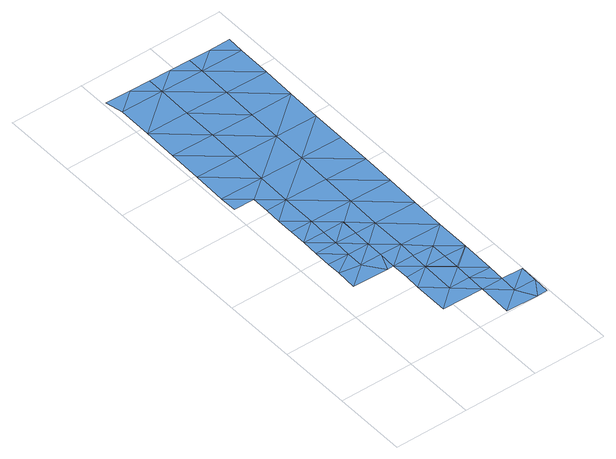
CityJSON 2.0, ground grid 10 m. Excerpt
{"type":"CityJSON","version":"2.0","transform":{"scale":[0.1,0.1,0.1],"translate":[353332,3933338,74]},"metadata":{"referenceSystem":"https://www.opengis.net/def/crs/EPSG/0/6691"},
"CityObjects":{
"waterbody1":{"type":"WaterBody","attributes":{"name":"3","class":"1140","function":"1","WaterBodyRiverFloodingRiskAttribute.description":"2","WaterBodyRiverFloodingRiskAttribute.rankOrg":"3","WaterBodyRiverFloodingRiskAttribute.adminType":"2","WaterBodyRiverFloodingRiskAttribute.scale":"L2"},"geometry":[{"type":"MultiSurface","lod":"1","boundaries":[[[0,1,2]],[[3,4,5]],[[6,5,4]],[[7,6,4]],[[8,1,9]],[[10,2,1]],[[8,7,4]],[[9,7,8]],[[3,11,4]],[[12,2,10]],[[11,13,4]],[[14,15,16]],[[10,1,8]],[[17,14,16]],[[15,18,16]],[[19,12,20]],[[4,21,8]],[[20,12,10]],[[22,13,23]],[[19,24,25]],[[21,4,13]],[[23,17,22]],[[17,16,22]],[[26,27,28]],[[18,29,16]],[[24,19,20]],[[21,13,22]],[[30,31,32]],[[25,33,30]],[[34,28,35]],[[34,36,37]],[[28,27,35]],[[35,36,34]],[[16,38,22]],[[39,33,25]],[[36,29,40]],[[38,16,29]],[[40,37,36]],[[8,21,41]],[[10,8,42]],[[10,43,20]],[[25,24,39]],[[42,8,41]],[[30,33,31]],[[20,43,24]],[[38,29,36]],[[21,22,44]],[[45,41,21]],[[10,42,43]],[[24,46,39]],[[22,38,44]],[[43,46,24]],[[47,31,33]],[[48,42,41]],[[45,21,44]],[[45,48,41]],[[49,47,33]],[[33,39,50]],[[42,51,43]],[[52,49,33]],[[39,46,50]],[[50,52,33]],[[42,48,53]],[[43,54,46]],[[51,42,53]],[[55,49,52]],[[50,46,54]],[[43,51,54]],[[50,56,52]],[[57,55,52]],[[58,57,52]],[[50,54,56]],[[52,56,58]],[[59,57,58]]]}]},
"waterbody2":{"type":"WaterBody","attributes":{"name":"3","class":"1140","function":"1","WaterBodyRiverFloodingRiskAttribute.description":"2","WaterBodyRiverFloodingRiskAttribute.rankOrg":"1","WaterBodyRiverFloodingRiskAttribute.adminType":"2","WaterBodyRiverFloodingRiskAttribute.scale":"L2"},"geometry":[{"type":"MultiSurface","lod":"1","boundaries":[[[60,61,14]],[[17,60,14]],[[62,63,60]],[[60,63,64]],[[63,62,65]],[[60,64,61]],[[62,60,17]],[[15,14,61]]]}]},
"waterbody3":{"type":"WaterBody","attributes":{"name":"3","class":"1140","function":"1","WaterBodyRiverFloodingRiskAttribute.description":"2","WaterBodyRiverFloodingRiskAttribute.rankOrg":"2","WaterBodyRiverFloodingRiskAttribute.adminType":"2","WaterBodyRiverFloodingRiskAttribute.scale":"L2"},"geometry":[{"type":"MultiSurface","lod":"1","boundaries":[[[66,62,67]],[[67,17,23]],[[66,67,5]],[[3,5,67]],[[11,3,67]],[[23,11,67]],[[13,11,23]],[[66,65,62]],[[62,17,67]]]}]},
"waterbody4":{"type":"WaterBody","attributes":{"name":"3","class":"1140","function":"1","WaterBodyRiverFloodingRiskAttribute.description":"2","WaterBodyRiverFloodingRiskAttribute.rankOrg":"2","WaterBodyRiverFloodingRiskAttribute.adminType":"2","WaterBodyRiverFloodingRiskAttribute.scale":"L2"},"geometry":[{"type":"MultiSurface","lod":"1","boundaries":[[[68,26,69]],[[29,18,70]],[[28,69,26]],[[70,18,15]],[[34,69,28]],[[70,34,37]],[[69,34,70]],[[15,71,70]],[[40,29,70]],[[70,71,72]],[[70,72,69]],[[68,69,72]],[[37,40,70]]]}]},
"waterbody5":{"type":"WaterBody","attributes":{"name":"3","class":"1140","function":"1","WaterBodyRiverFloodingRiskAttribute.description":"2","WaterBodyRiverFloodingRiskAttribute.rankOrg":"2","WaterBodyRiverFloodingRiskAttribute.adminType":"2","WaterBodyRiverFloodingRiskAttribute.scale":"L2"},"geometry":[{"type":"MultiSurface","lod":"1","boundaries":[[[73,74,75]],[[76,73,75]],[[73,76,77]],[[77,76,78]],[[78,76,26]],[[27,26,76]],[[75,27,76]],[[77,79,73]]]}]}
},
"vertices":[
[5,328,1],[33,327,1],[5,351,1],[60,235,1],[61,258,1],[32,235,1],[32,258,1],[32,281,1],[61,304,1],[33,304,1],[62,350,1],[88,235,1],[6,397,1],[89,234,1],[88,165,1],[87,141,1],[116,164,1],[88,188,1],[115,141,1],[7,443,1],[63,396,1],[117,257,1],[116,211,1],[88,211,1],[64,442,1],[8,490,1],[142,48,1],[170,48,1],[142,72,1],[143,140,1],[8,536,1],[37,558,1],[3,559,1],[65,535,1],[143,94,1],[171,71,1],[172,117,1],[143,95,1],[172,163,1],[64,489,1],[143,118,1],[118,303,1],[119,349,1],[119,395,1],[173,210,1],[174,256,1],[120,441,1],[65,558,1],[175,302,1],[94,557,1],[121,488,1],[176,394,1],[122,534,1],[175,348,1],[177,441,1],[122,557,1],[178,487,1],[150,556,1],[178,533,1],[179,556,1],
[59,165,1],[78,141,1],[59,188,1],[31,170,1],[30,142,1],[31,189,1],
[31,212,1],[60,212,1],
[86,49,1],[114,72,1],[115,118,1],[87,117,1],[86,96,1],
[199,24,0],[199,47,0],[199,47,1],[170,25,0],[184,1,0],[141,2,0],[198,1,0]
]}
